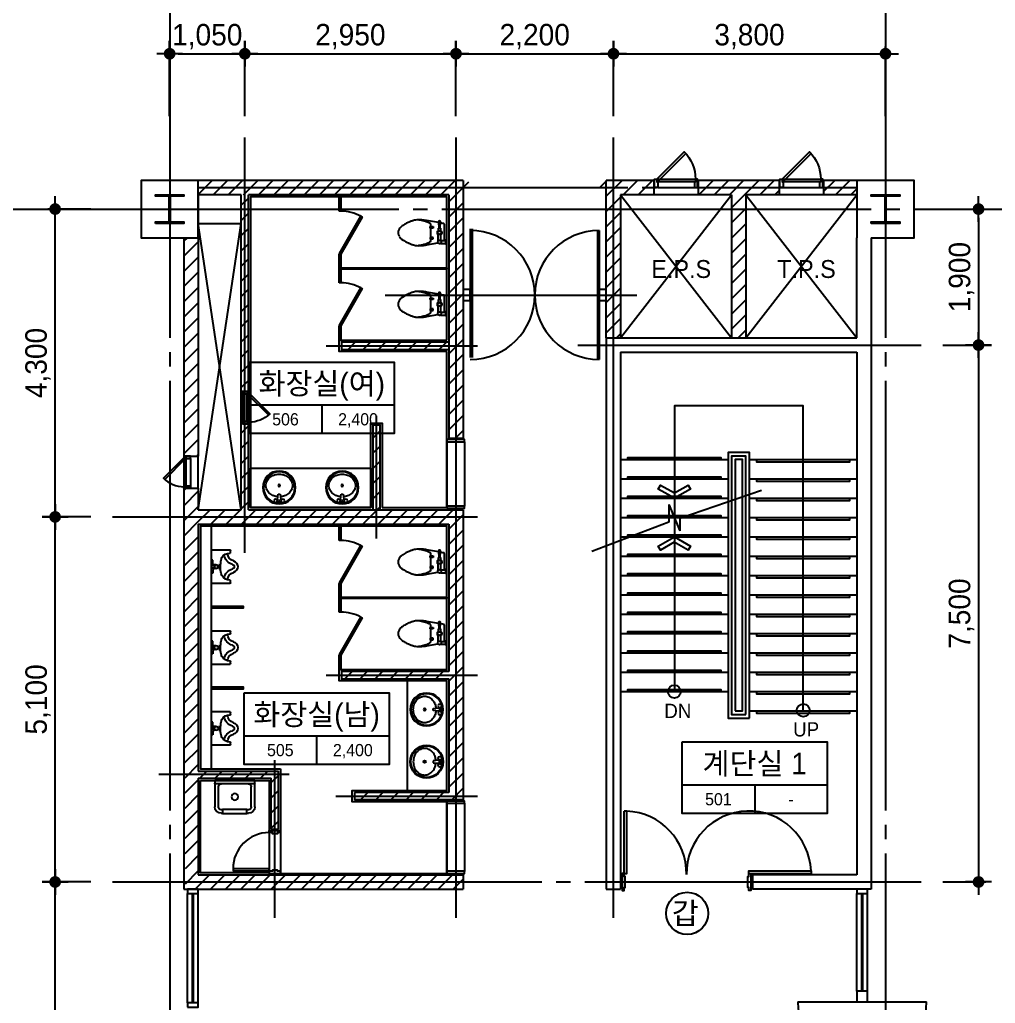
# Model space of a CAD drawing. Extents: x 14327773 to 14405935, y -1804798 to -1750552.
# Drawn here: x 14373678 to 14387307, y -1787644 to -1773903 of the extents above; entities that cross this region are included whole.
import ezdxf
from ezdxf.enums import TextEntityAlignment as Align

# ---------------------------------------------------------------- set-up
doc = ezdxf.new("R2010")
doc.units = 0
doc.header["$LTSCALE"] = 100
doc.header["$MEASUREMENT"] = 0
doc.header["$PDSIZE"] = -10
doc.linetypes.add('CEN', pattern=[66, 60, -2, 2, -2])
doc.layers.get('0').update_dxf_attribs({"linetype": 'CONTINUOUS'})
doc.layers.get('Defpoints').update_dxf_attribs({"linetype": 'CONTINUOUS'})
for name, color, linetype in [('8', 8, 'CONTINUOUS'), ('CEN', 1, 'CEN'), ('COL', 2, 'CONTINUOUS'), ('col2', 3, 'CONTINUOUS'), ('DIM', 7, 'CONTINUOUS'), ('DOOR', 4, 'CONTINUOUS'), ('EQP', 1, 'CONTINUOUS'), ('FIN', 5, 'CONTINUOUS'), ('HAT', 5, 'CONTINUOUS'), ('IN', 6, 'CONTINUOUS'), ('K-TOILET', 11, 'CONTINUOUS'), ('ST', 3, 'CONTINUOUS'), ('TEXT', 2, 'CONTINUOUS'), ('TEXT1', 7, 'CONTINUOUS'), ('TITLE', 3, 'CONTINUOUS'), ('TO', 6, 'CONTINUOUS'), ('WALL-1', 7, 'CONTINUOUS'), ('WALLBR', 3, 'CONTINUOUS'), ('WID', 4, 'CONTINUOUS'), ('WINE', 8, 'CONTINUOUS'), ('지시선', 7, 'CONTINUOUS')]:
    doc.layers.add(name, color=color, linetype=linetype)
doc.styles.add('HY울를도M', font='HYWULM.TTF')
doc.styles.add('굴림', font='H2HDRM.TTF')
doc.dimstyles.new('DIM50', dxfattribs={"dimscale": 50, "dimtxt": 3, "dimasz": 1.2, "dimexe": 1, "dimexo": 1, "dimgap": 0.6, "dimtad": 1, "dimdec": 4, "dimzin": 0, "dimdsep": 46, "dimlunit": 6, "dimtxsty": '굴림', "dimblk": 'DOTT', "dimcen": 0.09, "dimadec": 0, "dimazin": 0, "dimtfac": 1, "dimtdec": 4, "dimtofl": 0, "dimtmove": 2, "dimatfit": 2, "dimldrblk": 'DOTT', "dimfxl": 1, "dimtolj": 1, "dimtzin": 0, "dimarcsym": 0})
pattern_1 = [(45, (1645526.7, -3035737.57), (-106.0660172, 106.0660172), [])]
pattern_2 = [(45, (1561426.7, -3035737.57), (-106.0660172, 106.0660172), [])]

# ---------------------------------------------------------------- blocks, each defined once
blk = doc.blocks.new('TT1')
at = {"layer": 'TEXT1'}
for p, q in [((-1013, -600), (1013, -600)), ((0, -600), (0, -1000))]:
    blk.add_line(p, q, dxfattribs=at)
blk.add_lwpolyline([(-1013, 0), (1013, 0), (1013, -1000), (-1013, -1000)], close=True, dxfattribs=at)
blk = doc.blocks.new('DOTT')
for p, q in [((0, 1.5), (0, -1.5)), ((-1.5, 0), (1.5, 0))]:
    blk.add_line(p, q)
at = {"color": 6, "const_width": 0.68}
blk.add_lwpolyline([(-0.34, 0, 1), (0.34, 0, 1)], format="xyb", close=True, dxfattribs=at)
blk = doc.blocks.new('*D163')
at = {"layer": 'Defpoints', "color": 0, "lineweight": -3}
for p in [(14374173, -1780849), (14374973, -1780849), (14374973, -1785949)]:
    blk.add_point(p, dxfattribs=at)
at = {"layer": 'DIM', "color": 7, "lineweight": -2}
for p, q in [((14374673, -1780849), (14374073, -1780849)), ((14374173, -1785829), (14374173, -1780969)), ((14374673, -1785949), (14374073, -1785949))]:
    blk.add_line(p, q, dxfattribs=at)
at = {"layer": 'DIM', "color": 7, "lineweight": -2, "xscale": 120, "yscale": 120, "zscale": 120}
for p, rotation in [((14374173, -1780849), 90), ((14374173, -1785949), 270)]:
    blk.add_blockref('DOTT', p, dxfattribs=dict(at, rotation=rotation))
at = {"layer": 'DIM', "color": 3, "insert": (14373935, -1783399), "char_height": 300, "attachment_point": 5, "rotation": 90, "style": '굴림'}
blk.add_mtext('\\A1;5,100', dxfattribs=at)
blk = doc.blocks.new('*D164')
at = {"layer": 'Defpoints', "color": 0, "lineweight": -3}
for p in [(14374173, -1776549), (14374973, -1776549), (14374973, -1780849)]:
    blk.add_point(p, dxfattribs=at)
at = {"layer": 'DIM', "color": 7, "lineweight": -2}
for p, q in [((14374673, -1776549), (14374073, -1776549)), ((14374173, -1780729), (14374173, -1776669)), ((14374673, -1780849), (14374073, -1780849))]:
    blk.add_line(p, q, dxfattribs=at)
at = {"layer": 'DIM', "color": 7, "lineweight": -2, "xscale": 120, "yscale": 120, "zscale": 120}
for p, rotation in [((14374173, -1776549), 90), ((14374173, -1780849), 270)]:
    blk.add_blockref('DOTT', p, dxfattribs=dict(at, rotation=rotation))
at = {"layer": 'DIM', "color": 3, "insert": (14373934, -1778699), "char_height": 300, "attachment_point": 5, "rotation": 90, "style": '굴림'}
blk.add_mtext('\\A1;4,300', dxfattribs=at)
blk = doc.blocks.new('*D165')
at = {"layer": 'Defpoints', "color": 0, "lineweight": -3}
for p in [(14374173, -1780849), (14374973, -1780849), (14374973, -1785949)]:
    blk.add_point(p, dxfattribs=at)
at = {"layer": 'DIM', "color": 7, "lineweight": -2}
for p, q in [((14374673, -1780849), (14374073, -1780849)), ((14374173, -1785829), (14374173, -1780969)), ((14374673, -1785949), (14374073, -1785949))]:
    blk.add_line(p, q, dxfattribs=at)
at = {"layer": 'DIM', "color": 7, "lineweight": -2, "xscale": 120, "yscale": 120, "zscale": 120}
for p, rotation in [((14374173, -1780849), 90), ((14374173, -1785949), 270)]:
    blk.add_blockref('DOTT', p, dxfattribs=dict(at, rotation=rotation))
at = {"layer": 'DIM', "color": 3, "insert": (14373935, -1783399), "char_height": 300, "attachment_point": 5, "rotation": 90, "style": '굴림'}
blk.add_mtext('\\A1;5,100', dxfattribs=at)
blk = doc.blocks.new('*D166')
at = {"layer": 'Defpoints', "color": 0, "lineweight": -3}
for p in [(14374173, -1776549), (14374973, -1776549), (14374973, -1780849)]:
    blk.add_point(p, dxfattribs=at)
at = {"layer": 'DIM', "color": 7, "lineweight": -2}
for p, q in [((14374673, -1776549), (14374073, -1776549)), ((14374173, -1780729), (14374173, -1776669)), ((14374673, -1780849), (14374073, -1780849))]:
    blk.add_line(p, q, dxfattribs=at)
at = {"layer": 'DIM', "color": 7, "lineweight": -2, "xscale": 120, "yscale": 120, "zscale": 120}
for p, rotation in [((14374173, -1776549), 90), ((14374173, -1780849), 270)]:
    blk.add_blockref('DOTT', p, dxfattribs=dict(at, rotation=rotation))
at = {"layer": 'DIM', "color": 3, "insert": (14373934, -1778699), "char_height": 300, "attachment_point": 5, "rotation": 90, "style": '굴림'}
blk.add_mtext('\\A1;4,300', dxfattribs=at)
blk = doc.blocks.new('D600')
at = {"layer": 'WID'}
for p, q in [((0, -255), (0, 255)), ((80, 255), (80, -255)), ((120, -270), (120, 270))]:
    blk.add_line(p, q, dxfattribs=at)
for points in [[(90, 300), (120, 300), (120, 270), (80, 270), (80, 255), (0, 255), (0, 270), (0, 270), (0, 300), (90, 300)], [(120, -270), (97, -247), (478, 135), (502, 112)], [(90, -300), (120, -300), (120, -270), (80, -270), (80, -255), (0, -255), (0, -270), (0, -270), (0, -300), (90, -300)]]:
    blk.add_lwpolyline(points, dxfattribs=at)
blk.add_lwpolyline([(120, -270), (502, 112, 0.198912), (120, 270, 0.198912)], format="xyb", dxfattribs=at)
blk = doc.blocks.new('A$C6C934309')
at = {"layer": 'ST'}
for p, q in [((271.5, 860.5), (0, 1579.2)), ((436.3, 860.5), (193.1, 760.5)), ((436.3, 860.5), (271.5, 860.5)), ((305.9, 760.5), (193.1, 760.5)), ((567.6, 0), (305.9, 760.5))]:
    blk.add_line(p, q, dxfattribs=at)
blk = doc.blocks.new('*D173')
at = {"layer": 'Defpoints', "color": 0, "lineweight": -3}
for p in [(14379773, -1774379), (14376823, -1775549), (14379773, -1775549)]:
    blk.add_point(p, dxfattribs=at)
at = {"layer": 'DIM', "color": 7, "lineweight": -2}
for p, q in [((14376823, -1775249), (14376823, -1774279)), ((14376943, -1774379), (14379653, -1774379)), ((14379773, -1775249), (14379773, -1774279))]:
    blk.add_line(p, q, dxfattribs=at)
at = {"layer": 'DIM', "color": 7, "lineweight": -2, "xscale": 120, "yscale": 120, "zscale": 120, "rotation": 180}
blk.add_blockref('DOTT', (14376823, -1774379), dxfattribs=at)
at = {"layer": 'DIM', "color": 7, "lineweight": -2, "xscale": 120, "yscale": 120, "zscale": 120}
blk.add_blockref('DOTT', (14379773, -1774379), dxfattribs=at)
at = {"layer": 'DIM', "color": 3, "insert": (14378298, -1774140), "char_height": 300, "attachment_point": 5, "style": '굴림'}
blk.add_mtext('\\A1;2,950', dxfattribs=at)
blk = doc.blocks.new('*D174')
at = {"layer": 'Defpoints', "color": 0, "lineweight": -3}
for p in [(14376823, -1774379), (14375773, -1775549), (14376823, -1775549)]:
    blk.add_point(p, dxfattribs=at)
at = {"layer": 'DIM', "color": 7, "lineweight": -2}
for p, q in [((14375773, -1775249), (14375773, -1774279)), ((14375893, -1774379), (14376703, -1774379)), ((14376823, -1775249), (14376823, -1774279))]:
    blk.add_line(p, q, dxfattribs=at)
at = {"layer": 'DIM', "color": 7, "lineweight": -2, "xscale": 120, "yscale": 120, "zscale": 120, "rotation": 180}
blk.add_blockref('DOTT', (14375773, -1774379), dxfattribs=at)
at = {"layer": 'DIM', "color": 7, "lineweight": -2, "xscale": 120, "yscale": 120, "zscale": 120}
blk.add_blockref('DOTT', (14376823, -1774379), dxfattribs=at)
at = {"layer": 'DIM', "color": 3, "insert": (14376298, -1774141), "char_height": 300, "attachment_point": 5, "style": '굴림'}
blk.add_mtext('\\A1;1,050', dxfattribs=at)
blk = doc.blocks.new('*D175')
at = {"layer": 'Defpoints', "color": 0, "lineweight": -3}
for p in [(14381973, -1774379), (14379773, -1775549), (14381973, -1775549)]:
    blk.add_point(p, dxfattribs=at)
at = {"layer": 'DIM', "color": 7, "lineweight": -2}
for p, q in [((14379773, -1775249), (14379773, -1774279)), ((14379893, -1774379), (14381853, -1774379)), ((14381973, -1775249), (14381973, -1774279))]:
    blk.add_line(p, q, dxfattribs=at)
at = {"layer": 'DIM', "color": 7, "lineweight": -2, "xscale": 120, "yscale": 120, "zscale": 120, "rotation": 180}
blk.add_blockref('DOTT', (14379773, -1774379), dxfattribs=at)
at = {"layer": 'DIM', "color": 7, "lineweight": -2, "xscale": 120, "yscale": 120, "zscale": 120}
blk.add_blockref('DOTT', (14381973, -1774379), dxfattribs=at)
at = {"layer": 'DIM', "color": 3, "insert": (14380873, -1774140), "char_height": 300, "attachment_point": 5, "style": '굴림'}
blk.add_mtext('\\A1;2,200', dxfattribs=at)
blk = doc.blocks.new('*D176')
at = {"layer": 'Defpoints', "color": 0, "lineweight": -3}
for p in [(14385773, -1774379), (14381973, -1775549), (14385773, -1775549)]:
    blk.add_point(p, dxfattribs=at)
at = {"layer": 'DIM', "color": 7, "lineweight": -2}
for p, q in [((14381973, -1775249), (14381973, -1774279)), ((14382093, -1774379), (14385653, -1774379)), ((14385773, -1775249), (14385773, -1774279))]:
    blk.add_line(p, q, dxfattribs=at)
at = {"layer": 'DIM', "color": 7, "lineweight": -2, "xscale": 120, "yscale": 120, "zscale": 120, "rotation": 180}
blk.add_blockref('DOTT', (14381973, -1774379), dxfattribs=at)
at = {"layer": 'DIM', "color": 7, "lineweight": -2, "xscale": 120, "yscale": 120, "zscale": 120}
blk.add_blockref('DOTT', (14385773, -1774379), dxfattribs=at)
at = {"layer": 'DIM', "color": 3, "insert": (14383873, -1774140), "char_height": 300, "attachment_point": 5, "style": '굴림'}
blk.add_mtext('\\A1;3,800', dxfattribs=at)
blk = doc.blocks.new('*D177')
at = {"layer": 'Defpoints', "color": 0, "lineweight": -3}
for p in [(14374173, -1785949), (14374973, -1785949), (14374973, -1791549)]:
    blk.add_point(p, dxfattribs=at)
at = {"layer": 'DIM', "color": 7, "lineweight": -2}
for p, q in [((14374673, -1785949), (14374073, -1785949)), ((14374173, -1791429), (14374173, -1786069)), ((14374673, -1791549), (14374073, -1791549))]:
    blk.add_line(p, q, dxfattribs=at)
at = {"layer": 'DIM', "color": 7, "lineweight": -2, "xscale": 120, "yscale": 120, "zscale": 120}
for p, rotation in [((14374173, -1785949), 90), ((14374173, -1791549), 270)]:
    blk.add_blockref('DOTT', p, dxfattribs=dict(at, rotation=rotation))
at = {"layer": 'DIM', "color": 3, "insert": (14373934, -1788749), "char_height": 300, "attachment_point": 5, "rotation": 90, "style": '굴림'}
blk.add_mtext('\\A1;5,600', dxfattribs=at)
blk = doc.blocks.new('*D188')
at = {"layer": 'Defpoints', "color": 0, "lineweight": -3}
for p in [(14386273, -1776549), (14386273, -1778449), (14387073, -1778449)]:
    blk.add_point(p, dxfattribs=at)
at = {"layer": 'DIM', "color": 7, "lineweight": -2}
for p, q in [((14386573, -1776549), (14387173, -1776549)), ((14387073, -1776669), (14387073, -1778329)), ((14386573, -1778449), (14387173, -1778449))]:
    blk.add_line(p, q, dxfattribs=at)
at = {"layer": 'DIM', "color": 7, "lineweight": -2, "xscale": 120, "yscale": 120, "zscale": 120}
for p, rotation in [((14387073, -1776549), 90), ((14387073, -1778449), 270)]:
    blk.add_blockref('DOTT', p, dxfattribs=dict(at, rotation=rotation))
at = {"layer": 'DIM', "color": 3, "insert": (14386835, -1777499), "char_height": 300, "attachment_point": 5, "rotation": 90, "style": '굴림'}
blk.add_mtext('\\A1;1,900', dxfattribs=at)
blk = doc.blocks.new('*D189')
at = {"layer": 'Defpoints', "color": 0, "lineweight": -3}
for p in [(14386273, -1778449), (14386273, -1785949), (14387073, -1785949)]:
    blk.add_point(p, dxfattribs=at)
at = {"layer": 'DIM', "color": 7, "lineweight": -2}
for p, q in [((14386573, -1778449), (14387173, -1778449)), ((14387073, -1778569), (14387073, -1785829)), ((14386573, -1785949), (14387173, -1785949))]:
    blk.add_line(p, q, dxfattribs=at)
at = {"layer": 'DIM', "color": 7, "lineweight": -2, "xscale": 120, "yscale": 120, "zscale": 120}
for p, rotation in [((14387073, -1778449), 90), ((14387073, -1785949), 270)]:
    blk.add_blockref('DOTT', p, dxfattribs=dict(at, rotation=rotation))
at = {"layer": 'DIM', "color": 3, "insert": (14386835, -1782199), "char_height": 300, "attachment_point": 5, "rotation": 90, "style": '굴림'}
blk.add_mtext('\\A1;7,500', dxfattribs=at)
blk = doc.blocks.new('2URIN01')
at = {"color": 0}
for p, q in [((-230, -265), (-230, 0)), ((-230, 0), (230, 0)), ((-90, -25), (-90, 0)), ((-15, 0), (-15, -50)), ((15, 0), (15, -50)), ((90, -25), (90, 0)), ((230, 0), (230, -265)), ((-40, -25), (-90, -25)), ((-25, -40), (-40, -25)), ((-25, -65), (-25, -40)), ((-25, -110), (-25, -105)), ((-25, -105), (25, -105)), ((25, -110), (-25, -110)), ((-10, -95), (-10, -105)), ((10, -95), (10, -105)), ((25, -40), (40, -25)), ((25, -65), (25, -40)), ((25, -105), (25, -110)), ((40, -25), (90, -25)), ((-195, -270), (-225, -270)), ((-185, -230), (-190, -265)), ((190, -265), (185, -230)), ((225, -270), (195, -270))]:
    blk.add_line(p, q, dxfattribs=at)
blk.add_circle((0, -70), 25, dxfattribs=at)
for centre, radius, start, end in [((40, -1080), 951, 92.4153, 98.077), ((15, -482), 352, 77.0924, 92.4153), ((-225, -265), 5, 180, 270), ((-195, -265), 5, 270, 0), ((-78, -245), 108, 98.077, 171.8699), ((-185, -339), 109, 15.3921, 90), ((-185, -339), 159, 15.3921, 82.7797), ((185, -339), 159, 98.3981, 164.6079), ((185, -339), 109, 90, 164.6079), ((66, -257), 122, 12.9607, 77.0924), ((196, -264), 5.89, 188.1301, 261.8699), ((225, -265), 5, 270, 0), ((0, -288), 83, 195.3921, 344.6079), ((0, -288), 33, 195.3921, 344.6079)]:
    blk.add_arc(centre, radius, start, end, dxfattribs=at)
blk = doc.blocks.new('2LAVA01', base_point=(376, 233))
at = {"color": 0}
for p, q in [((346, 203), (405, 203)), ((346, 175), (349, 175)), ((354, 170), (362, 94)), ((390, 94), (397, 170)), ((402, 175), (405, 175)), ((362, 94), (390, 94))]:
    blk.add_line(p, q, dxfattribs=at)
blk.add_lwpolyline([(358, 132, 0.064435), (303, 121, 0.091719), (244, 87, 0.103599), (203, 34, 0.113912), (190, -25, 0.113912), (203, -84, 0.103599), (244, -137, 0.091719), (303, -171, 0.084785), (376, -183, 0.084785), (448, -171, 0.091719), (507, -137, 0.103599), (548, -84, 0.113912), (562, -25, 0.113912), (548, 34, 0.103599), (507, 87, 0.091719), (448, 121, 0.064435), (393, 132, 0.084785)], format="xyb", dxfattribs=at)
for centre, radius in [((376, 3), 230), ((376, 3), 220), ((326, 189), 25), ((376, 189), 8), ((426, 189), 25), ((376, -25), 15)]:
    blk.add_circle(centre, radius, dxfattribs=at)
for centre, start, end in [((349, 170), 5.3909, 90), ((402, 170), 90, 174.6091)]:
    blk.add_arc(centre, 5, start, end, dxfattribs=at)
blk = doc.blocks.new('001')
at = {"layer": 'EQP'}
for p, q in [((0, 165), (10, 160)), ((10, 160), (10, 100)), ((85, 150), (10, 150)), ((280, 170), (122, 142)), ((10, 100), (0, 95)), ((85, 110), (10, 110)), ((80, 115), (80, 15)), ((120, 115), (120, 15)), ((190, 85), (190, 65)), ((230, 85), (190, 85)), ((190, 65), (230, 65)), ((220, 115), (220, 85)), ((220, 65), (220, 0)), ((220, 0), (220, -65)), ((230, 65), (230, 85)), ((80, -15), (80, -65)), ((80, -65), (120, -65)), ((120, -65), (120, -15)), ((190, -85), (190, -65)), ((190, -65), (230, -65)), ((230, -85), (190, -85)), ((220, -85), (220, -115)), ((230, -65), (230, -85))]:
    blk.add_line(p, q, dxfattribs=at)
for points in [[(31, 110, 0.018932), (30, 75), (30, 0), (30, -75, 0.024922), (32, -121, 0.25497), (35, -125, 0.056948), (39, -127, 0.016043), (55, -130), (86, -136)], [(90, -65), (85, -150, 1.060552), (115, -150), (110, -65)], [(114, -141), (280, -170, 0.022182), (348, -179, 0.0294), (400, -180, 0.029565), (436, -177, 0.035314), (465, -170, 0.006976), (477, -166, 0.004694), (495, -160, 0.019426), (536, -144, 0.015468), (585, -120, 0.040875), (615, -101, 0.036447), (645, -75, 0.04843), (665, -50, 0.068612), (675, -30, 0.037226), (679, -14, 0.041311), (680, 0, 0.041311)]]:
    blk.add_lwpolyline(points, format="xyb", dxfattribs=at)
for centre in [(100, 130), (100, 0)]:
    blk.add_circle(centre, 25, dxfattribs=at)
for centre, radius, start, end in [((474, -283), 475, 116.5651, 119.5675), ((397, -129), 303, 112.8053, 116.5651), ((412, -593), 775, 94.7636, 99.8466), ((371, -66), 234, 105.9454, 112.8053), ((471, -417), 599, 101.6565, 105.9454), ((385, -261), 441, 88.0277, 94.7636), ((418, -160), 337, 94.3987, 101.6565), ((390, -123), 304, 81.2538, 88.0277), ((403, -34), 213, 73.1639, 81.2538), ((333, -266), 456, 71.5651, 73.1639), ((159, -789), 1007, 70.4892, 71.5651), ((307, -370), 562, 66.0375, 70.4892), ((175, -667), 887, 62.4927, 66.0375), ((100, 0), 35, 124.8499, 235.1501), ((100, 0), 35, 304.8499, 55.1501), ((224, 115), 3.54, 126.8699, 180), ((326, -22), 174, 119.5675, 126.8699), ((485, -73), 217, 53.1301, 62.4927), ((451, -117), 273, 44.7808, 53.1301), ((528, -41), 165, 33.6901, 44.7808), ((596, 4), 82.6, 17.9901, 33.6901), ((572, -3), 108, 9.4623, 17.9901), ((592, 0), 87.7, 0, 9.4623), ((232, -115), 12.3, 180, 225), ((262, -85), 54.8, 225, 245.9278), ((359, 131), 291, 245.9278, 249.444), ((454, 386), 564, 249.444, 251.9714), ((609, 862), 1064, 251.9714, 254.0546), ((544, 635), 828, 254.0546, 256.4166), ((407, 67), 244, 256.4166, 265.6013)]:
    blk.add_arc(centre, radius, start, end, dxfattribs=at)
blk = doc.blocks.new('LA-013')
at = {"layer": 'K-TOILET', "color": 11, "linetype": 'Continuous'}
for p, q in [((-280, 0), (280, 0)), ((-280, -370), (-280, 0)), ((280, 0), (280, -370)), ((-270, -50), (270, -50)), ((-230, -370), (-230, -90)), ((230, -370), (230, -90)), ((-190, -410), (-170, -410)), ((-170, -460), (-170, -405)), ((-170, -405), (170, -405)), ((170, -405), (170, -460)), ((170, -410), (190, -410)), ((-170, -460), (-190, -460)), ((-170, -465), (-170, -460)), ((170, -465), (-170, -465)), ((170, -460), (170, -465)), ((190, -460), (170, -460))]:
    blk.add_line(p, q, dxfattribs=at)
blk.add_circle((0, -230), 45, dxfattribs=at)
for centre, radius, start, end in [((-270, -40), 10, 180, 270), ((-190, -90), 40, 90, 180), ((190, -90), 40, 0, 90), ((270, -40), 10, 270, 0), ((-190, -370), 90, 180, 270), ((-190, -370), 40, 180, 270), ((190, -370), 40, 270, 0), ((190, -370), 90, 270, 0)]:
    blk.add_arc(centre, radius, start, end, dxfattribs=at)

msp = doc.modelspace()

# ---------------------------------------------------------------- hatches: boundary and pattern name
at = {"layer": 'HAT', "lineweight": -3, "ltscale": 200}
h = msp.add_hatch(dxfattribs=at)
h.set_pattern_fill('_USER,N', color=256, scale=150, angle=45, style=0, pattern_type=0)
h.set_pattern_definition([(45, (1645526.7, -3035737.57), (-106.0660172, 106.0660172), [])])
h.paths.add_polyline_path([(14379673.21251, -1779749.19177), (14379873.21251, -1779749.19177), (14379873.21251, -1776349.19177), (14379953.21251, -1776349.19177), (14379953.21251, -1776149.19177), (14376173.21251, -1776149.19177), (14376173.21251, -1776349.19177), (14379673.21251, -1776349.19177)])
h = msp.add_hatch(dxfattribs=at)
h.set_pattern_fill('_USER,N', color=256, scale=150, angle=45, style=0, pattern_type=0)
h.set_pattern_definition(pattern_1)
h.paths.add_polyline_path([(14381793.21251, -1776149.19177), (14382538.21251, -1776149.19177), (14382538.21251, -1776349.19177), (14382073.21251, -1776349.19177), (14382073.21251, -1778349.19177), (14381873.21251, -1778349.19177), (14381873.21251, -1776349.19177), (14381793.21251, -1776349.19177)])
h = msp.add_hatch(dxfattribs=at)
h.set_pattern_fill('_USER,N', color=256, scale=150, angle=45, style=0, pattern_type=0)
h.set_pattern_definition(pattern_1)
h.paths.add_polyline_path([(14383158.21251, -1776149.19177), (14384288.21251, -1776149.19177), (14384288.21251, -1776349.19177), (14383823.21251, -1776349.19177), (14383823.21251, -1778349.19177), (14383623.21251, -1778349.19177), (14383623.21251, -1776349.19177), (14383158.21251, -1776349.19177)])
h = msp.add_hatch(dxfattribs=at)
h.set_pattern_fill('_USER,N', color=256, scale=150, angle=45, style=0, pattern_type=0)
h.set_pattern_definition(pattern_1)
h.paths.add_polyline_path([(14384908.21251, -1776149.19177), (14385373.21251, -1776149.19177), (14385373.21251, -1776349.19177), (14384908.21251, -1776349.19177)])
h = msp.add_hatch(dxfattribs=at)
h.set_pattern_fill('_USER,N', color=256, scale=150, angle=45, style=0, pattern_type=0)
h.set_pattern_definition(pattern_2)
h.paths.add_polyline_path([(14376773.21251, -1776349.19177), (14376873.21251, -1776349.19177), (14376873.21251, -1779099.19177), (14376773.21251, -1779099.19177)])
h = msp.add_hatch(dxfattribs=at)
h.set_pattern_fill('_USER,N', color=256, scale=150, angle=45, style=0, pattern_type=0)
h.set_pattern_definition([(45, (1466534.11, -889155.55), (-106.0660172, 106.0660172), [])])
h.paths.add_polyline_path([(14375973.21251, -1776949.19177), (14376173.21251, -1776949.19177), (14376173.21251, -1779999.19177), (14375973.21251, -1779999.19177)])
h = msp.add_hatch(dxfattribs=at)
h.set_pattern_fill('_USER,N', color=256, scale=150, angle=45, style=0, pattern_type=0)
h.set_pattern_definition([(45, (1561426.7, -3035637.57), (-106.0660172, 106.0660172), [])])
h.paths.add_polyline_path([(14378173.21251, -1778409.19177), (14378173.21251, -1778509.19177), (14379673.21251, -1778509.19177), (14379673.21251, -1778409.19177)])
h = msp.add_hatch(dxfattribs=at)
h.set_pattern_fill('_USER,N', color=256, scale=150, angle=45, style=0, pattern_type=0)
h.set_pattern_definition(pattern_2)
h.paths.add_polyline_path([(14378353.21251, -1784799.19177), (14379873.21251, -1784799.19177), (14379873.21251, -1780749.19177), (14378713.21251, -1780749.19177), (14378713.21251, -1779569.19177), (14378613.21251, -1779569.19177), (14378613.21251, -1780749.19177), (14376873.21251, -1780749.19177), (14376873.21251, -1779549.19177), (14376773.21251, -1779549.19177), (14376773.21251, -1780749.19177), (14376173.21251, -1780749.19177), (14376173.21251, -1780949.19177), (14379673.21251, -1780949.19177), (14379673.21251, -1783009.19177), (14378173.21251, -1783009.19177), (14378173.21251, -1783109.19177), (14379673.21251, -1783109.19177), (14379673.21251, -1784699.19177), (14378353.21251, -1784699.19177)])
h = msp.add_hatch(dxfattribs=at)
h.set_pattern_fill('_USER,N', color=256, scale=150, angle=45, style=0, pattern_type=0)
h.set_pattern_definition(pattern_2)
h.paths.add_polyline_path([(14375973.21251, -1780449.19177), (14376173.21251, -1780449.19177), (14376173.21251, -1784399.19177), (14377293.21251, -1784399.19177), (14377293.21251, -1785209.19177), (14377193.21251, -1785209.19177), (14377193.21251, -1784499.19177), (14376173.21251, -1784499.19177), (14376173.21251, -1785849.19177), (14379873.21251, -1785849.19177), (14379873.21251, -1786049.19177), (14376173.21251, -1786049.19177), (14375993.70213, -1786048.57458)])

# ---------------------------------------------------------------- linework, layer by layer
at = {"layer": '8'}
for p, q in [((14383158.21251, -1776349.19177), (14382538.21251, -1776349.19177)), ((14384908.21251, -1776349.19177), (14384288.21251, -1776349.19177))]:
    msp.add_line(p, q, dxfattribs=at)
at = {"layer": '8', "ltscale": 3}
for p, q in [((14379643.21251, -1779799.19177), (14379643.21251, -1780699.19177)), ((14379893.21251, -1779799.19177), (14379893.21251, -1780699.19177)), ((14379643.21251, -1784859.19177), (14379643.21251, -1785799.19177)), ((14379893.21251, -1784859.19177), (14379893.21251, -1785799.19177)), ((14379893.3691, -1784849.19177), (14379893.3691, -1785804.19177))]:
    msp.add_line(p, q, dxfattribs=at)
at = {"layer": 'CEN', "linetype": 'CEN'}
for p, q in [((14375773.21251, -1759149.19177), (14375773.21251, -1799049.19177)), ((14385773.21251, -1759149.19177), (14385773.21251, -1799049.19177)), ((14376823.21251, -1781349.19177), (14376823.21251, -1775549.19177)), ((14376823.21251, -1781349.19177), (14376823.21251, -1775549.19177)), ((14379773.21251, -1785749.19177), (14379773.21251, -1775549.19177)), ((14381973.21251, -1785749.19177), (14381973.21251, -1775549.19177)), ((14381973.21251, -1785749.19177), (14381973.21251, -1775549.19177)), ((14376173.21251, -1776249.19177), (14385373.21251, -1776249.19177)), ((14379773.21251, -1786449.19177), (14379773.21251, -1776249.19177)), ((14381973.21251, -1786449.19177), (14381973.21251, -1776249.19177)), ((14382073.21251, -1778349.19177), (14383623.21251, -1776349.19177)), ((14382073.21251, -1776349.19177), (14383623.21251, -1778349.19177)), ((14383823.21251, -1776349.19177), (14385373.21251, -1778349.19177)), ((14383823.21251, -1778349.19177), (14385373.21251, -1776349.19177)), ((14333373.21251, -1776549.19177), (14397373.21251, -1776549.19177)), ((14376773.21251, -1780749.19177), (14376173.21251, -1776749.19177)), ((14376173.21251, -1780749.19177), (14376773.21251, -1776749.19177)), ((14376173.21251, -1776749.19177), (14376773.21251, -1776749.19177)), ((14376773.21251, -1780749.19177), (14376173.21251, -1776749.19177)), ((14376173.21251, -1780749.19177), (14376773.21251, -1776749.19177)), ((14376173.21251, -1776749.19177), (14376773.21251, -1776749.19177)), ((14378784.41255, -1777749.19177), (14382300.2635, -1777749.19177)), ((14377959.08136, -1778459.19177), (14380073.21251, -1778459.19177)), ((14381473.3691, -1778449.19177), (14386273.21251, -1778449.19177)), ((14378663.21251, -1781149.19177), (14378663.21251, -1779439.19177)), ((14378663.21251, -1781149.19177), (14378663.21251, -1779439.19177)), ((14374973.21251, -1780849.19177), (14380073.3691, -1780849.19177)), ((14374973.21251, -1780849.19177), (14380073.3691, -1780849.19177)), ((14377959.08136, -1783059.19177), (14380073.21251, -1783059.19177)), ((14377243.21251, -1786449.19177), (14377243.21251, -1784249.19177)), ((14377443.21251, -1784449.19177), (14375623.21251, -1784449.19177)), ((14378095.92159, -1784749.19177), (14380073.21251, -1784749.19177)), ((14374973.21251, -1785949.19177), (14386273.21251, -1785949.19177)), ((14374973.21251, -1785949.19177), (14386273.21251, -1785949.19177))]:
    msp.add_line(p, q, dxfattribs=at)
at = {"layer": 'COL'}
for p, q in [((14385373.21251, -1778349.19177), (14385373.21251, -1776949.19177)), ((14385573.21251, -1776949.19177), (14385573.21251, -1786049.19177)), ((14381873.21251, -1778349.19177), (14385373.21251, -1778349.19177)), ((14381873.21251, -1778349.19177), (14381873.21251, -1786049.19177)), ((14382073.21251, -1778549.19177), (14385373.21251, -1778549.19177)), ((14382073.21251, -1778549.19177), (14382073.21251, -1786049.19177)), ((14385373.21251, -1778549.19177), (14385373.21251, -1785849.19177)), ((14385373.21251, -1785849.19177), (14383913.21251, -1785849.19177)), ((14381873.21251, -1786049.19177), (14382073.21251, -1786049.19177)), ((14385573.21251, -1786049.19177), (14383913.21251, -1786049.19177))]:
    msp.add_line(p, q, dxfattribs=at)
msp.add_lwpolyline([(14376173.21251, -1776949.19177), (14376173.21251, -1776149.19177), (14375373.21251, -1776149.19177), (14375373.21251, -1776949.19177)], close=True, dxfattribs=at)
for points in [[(14385573.21251, -1776949.19177), (14386173.21251, -1776949.19177), (14386173.21251, -1776149.19177), (14385373.21251, -1776149.19177), (14385373.21251, -1776949.19177)], [(14383913.21251, -1785849.19177), (14383913.21251, -1786049.19177)]]:
    msp.add_lwpolyline(points, dxfattribs=at)
at = {"layer": 'col2'}
for points in [[(14375573.21251, -1776749.19177), (14375573.21251, -1776728.19177), (14375766.71251, -1776728.19177), (14375766.71251, -1776370.19177), (14375573.21251, -1776370.19177), (14375573.21251, -1776349.19177), (14375973.21251, -1776349.19177), (14375973.21251, -1776370.19177), (14375779.71251, -1776370.19177), (14375779.71251, -1776728.19177), (14375973.21251, -1776728.19177), (14375973.21251, -1776749.19177)], [(14385573.21251, -1776749.19177), (14385573.21251, -1776728.19177), (14385766.71251, -1776728.19177), (14385766.71251, -1776370.19177), (14385573.21251, -1776370.19177), (14385573.21251, -1776349.19177), (14385973.21251, -1776349.19177), (14385973.21251, -1776370.19177), (14385779.71251, -1776370.19177), (14385779.71251, -1776728.19177), (14385973.21251, -1776728.19177), (14385973.21251, -1776749.19177)]]:
    msp.add_lwpolyline(points, close=True, dxfattribs=at)
at = {"layer": 'DOOR'}
for points in [[(14379873.21251, -1777674.19272), (14379873.21251, -1777824.19272), (14379973.21251, -1777824.19272), (14379973.21251, -1777674.19272)], [(14381773.21251, -1777674.19177), (14381773.21251, -1777824.19177), (14381873.21251, -1777824.19177), (14381873.21251, -1777674.19177)]]:
    msp.add_lwpolyline(points, close=True, dxfattribs=at)
at = {"layer": 'FIN'}
for points in [[(14379643.21251, -1778379.19177), (14379643.21251, -1776379.19177), (14376903.21251, -1776379.19177), (14376903.21251, -1780719.19177), (14378583.21251, -1780719.19177), (14378583.21251, -1779539.19177), (14378743.21251, -1779539.19177), (14378743.21251, -1780719.19177)], [(14379643.21251, -1778539.19177), (14378143.21251, -1778539.19177), (14378143.21251, -1778379.19177), (14379643.21251, -1778379.19177)], [(14378743.21251, -1780719.19177), (14379643.21251, -1780719.19177), (14379643.21251, -1778539.19177)], [(14377323.21251, -1784369.19177), (14377323.21251, -1785829.19177), (14379643.21251, -1785829.19177), (14379643.21251, -1784829.19177), (14378323.21251, -1784829.19177), (14378323.21251, -1784669.19177), (14379643.21251, -1784669.19177), (14379643.21251, -1783139.19177), (14378143.21251, -1783139.19177), (14378143.21251, -1782979.19177), (14379643.21251, -1782979.19177), (14379643.21251, -1780979.19177), (14376203.21251, -1780979.19177), (14376203.21251, -1784369.19177), (14377323.21251, -1784369.19177)]]:
    msp.add_lwpolyline(points, dxfattribs=at)
msp.add_lwpolyline([(14376203.21251, -1784529.19177), (14377163.21251, -1784529.19177), (14377163.21251, -1785819.19177), (14376203.21251, -1785819.19177)], close=True, dxfattribs=at)
at = {"layer": 'HAT', "lineweight": -3, "ltscale": 200}
for p, q in [((14376773.21251, -1779549.19177), (14376773.21251, -1779099.19177)), ((14376173.21251, -1780449.19177), (14376173.21251, -1779999.19177))]:
    msp.add_line(p, q, dxfattribs=at)
at = {"layer": 'ST', "color": 4}
for p, q in [((14382073.21251, -1780049.19177), (14383573.21251, -1780049.19177)), ((14383873.21251, -1780049.19177), (14385373.21251, -1780049.19177)), ((14382073.21251, -1780319.19177), (14383573.21251, -1780319.19177)), ((14383873.21251, -1780319.19177), (14385373.21251, -1780319.19177)), ((14382073.21251, -1780589.19177), (14383573.21251, -1780589.19177)), ((14383873.21251, -1780589.19177), (14385373.21251, -1780589.19177)), ((14382073.21251, -1780859.19177), (14383573.21251, -1780859.19177)), ((14383873.21251, -1780859.19177), (14385373.21251, -1780859.19177)), ((14382073.21251, -1781129.19177), (14383573.21251, -1781129.19177)), ((14383873.21251, -1781129.19177), (14385373.21251, -1781129.19177)), ((14382073.21251, -1781399.19177), (14383573.21251, -1781399.19177)), ((14383873.21251, -1781399.19177), (14385373.21251, -1781399.19177)), ((14382073.21251, -1781669.19177), (14383573.21251, -1781669.19177)), ((14383873.21251, -1781669.19177), (14385373.21251, -1781669.19177)), ((14382073.21251, -1781939.19177), (14383573.21251, -1781939.19177)), ((14383873.21251, -1781939.19177), (14385373.21251, -1781939.19177)), ((14382073.21251, -1782209.19177), (14383573.21251, -1782209.19177)), ((14383873.21251, -1782209.19177), (14385373.21251, -1782209.19177)), ((14382073.21251, -1782479.19177), (14383573.21251, -1782479.19177)), ((14383873.21251, -1782479.19177), (14385373.21251, -1782479.19177)), ((14382073.21251, -1782749.19177), (14383573.21251, -1782749.19177)), ((14383873.21251, -1782749.19177), (14385373.21251, -1782749.19177)), ((14382073.21251, -1783019.19177), (14383573.21251, -1783019.19177)), ((14383873.21251, -1783019.19177), (14385373.21251, -1783019.19177)), ((14382073.21251, -1783289.19177), (14383573.21251, -1783289.19177)), ((14383873.21251, -1783289.19177), (14385373.21251, -1783289.19177)), ((14383873.21251, -1783559.19177), (14385373.21251, -1783559.19177))]:
    msp.add_line(p, q, dxfattribs=at)
for points in [[(14384623.21251, -1783559.19177), (14384623.21251, -1779299.19177), (14382823.21251, -1779299.19177), (14382823.21251, -1783289.19177)], [(14383873.21251, -1783659.19177), (14383873.21251, -1779949.19177), (14383573.21251, -1779949.19177), (14383573.21251, -1783659.19177), (14383873.21251, -1783659.19177)], [(14383823.21251, -1783609.19177), (14383823.21251, -1779999.19177), (14383623.21251, -1779999.19177), (14383623.21251, -1783609.19177), (14383823.21251, -1783609.19177)], [(14383673.21251, -1783559.19177), (14383773.21251, -1783559.19177), (14383773.21251, -1780049.19177), (14383673.21251, -1780049.19177), (14383673.21251, -1783559.19177)]]:
    msp.add_lwpolyline(points, dxfattribs=at)
at = {"layer": 'ST', "color": 8}
for points in [[(14382173.21251, -1780049.19177), (14382173.21251, -1780019.19177), (14383473.21251, -1780019.19177), (14383473.21251, -1780049.19177)], [(14383973.21251, -1780049.19177), (14383973.21251, -1780079.19177), (14385273.21251, -1780079.19177), (14385273.21251, -1780049.19177)], [(14382173.21251, -1780319.19177), (14382173.21251, -1780289.19177), (14383473.21251, -1780289.19177), (14383473.21251, -1780319.19177)], [(14383973.21251, -1780319.19177), (14383973.21251, -1780349.19177), (14385273.21251, -1780349.19177), (14385273.21251, -1780319.19177)], [(14382173.21251, -1780589.19177), (14382173.21251, -1780559.19177), (14383473.21251, -1780559.19177), (14383473.21251, -1780589.19177)], [(14383973.21251, -1780589.19177), (14383973.21251, -1780619.19177), (14385273.21251, -1780619.19177), (14385273.21251, -1780589.19177)], [(14382173.21251, -1780859.19177), (14382173.21251, -1780829.19177), (14383473.21251, -1780829.19177), (14383473.21251, -1780859.19177)], [(14383973.21251, -1780859.19177), (14383973.21251, -1780889.19177), (14385273.21251, -1780889.19177), (14385273.21251, -1780859.19177)], [(14382173.21251, -1781129.19177), (14382173.21251, -1781099.19177), (14383473.21251, -1781099.19177), (14383473.21251, -1781129.19177)], [(14383973.21251, -1781129.19177), (14383973.21251, -1781159.19177), (14385273.21251, -1781159.19177), (14385273.21251, -1781129.19177)], [(14382173.21251, -1781399.19177), (14382173.21251, -1781369.19177), (14383473.21251, -1781369.19177), (14383473.21251, -1781399.19177)], [(14383973.21251, -1781399.19177), (14383973.21251, -1781429.19177), (14385273.21251, -1781429.19177), (14385273.21251, -1781399.19177)], [(14382173.21251, -1781669.19177), (14382173.21251, -1781639.19177), (14383473.21251, -1781639.19177), (14383473.21251, -1781669.19177)], [(14383973.21251, -1781669.19177), (14383973.21251, -1781699.19177), (14385273.21251, -1781699.19177), (14385273.21251, -1781669.19177)], [(14382173.21251, -1781939.19177), (14382173.21251, -1781909.19177), (14383473.21251, -1781909.19177), (14383473.21251, -1781939.19177)], [(14383973.21251, -1781939.19177), (14383973.21251, -1781969.19177), (14385273.21251, -1781969.19177), (14385273.21251, -1781939.19177)], [(14382173.21251, -1782209.19177), (14382173.21251, -1782179.19177), (14383473.21251, -1782179.19177), (14383473.21251, -1782209.19177)], [(14383973.21251, -1782209.19177), (14383973.21251, -1782239.19177), (14385273.21251, -1782239.19177), (14385273.21251, -1782209.19177)], [(14382173.21251, -1782479.19177), (14382173.21251, -1782449.19177), (14383473.21251, -1782449.19177), (14383473.21251, -1782479.19177)], [(14383973.21251, -1782479.19177), (14383973.21251, -1782509.19177), (14385273.21251, -1782509.19177), (14385273.21251, -1782479.19177)], [(14382173.21251, -1782749.19177), (14382173.21251, -1782719.19177), (14383473.21251, -1782719.19177), (14383473.21251, -1782749.19177)], [(14383973.21251, -1782749.19177), (14383973.21251, -1782779.19177), (14385273.21251, -1782779.19177), (14385273.21251, -1782749.19177)], [(14382173.21251, -1783019.19177), (14382173.21251, -1782989.19177), (14383473.21251, -1782989.19177), (14383473.21251, -1783019.19177)], [(14383973.21251, -1783019.19177), (14383973.21251, -1783049.19177), (14385273.21251, -1783049.19177), (14385273.21251, -1783019.19177)], [(14382173.21251, -1783289.19177), (14382173.21251, -1783259.19177), (14383473.21251, -1783259.19177), (14383473.21251, -1783289.19177)], [(14383973.21251, -1783289.19177), (14383973.21251, -1783319.19177), (14385273.21251, -1783319.19177), (14385273.21251, -1783289.19177)], [(14383973.21251, -1783559.19177), (14383973.21251, -1783589.19177), (14385273.21251, -1783589.19177), (14385273.21251, -1783559.19177)]]:
    msp.add_lwpolyline(points, dxfattribs=at)
at = {"layer": 'ST', "color": 4}
for points in [[(14382823.21251, -1780589.19177), (14382598.47892, -1780459.44177), (14382630.72892, -1780403.58314), (14382823.63608, -1780514.95814), (14383016.54324, -1780403.58314), (14383048.79324, -1780459.44177)], [(14382823.21251, -1781129.19177), (14383047.9461, -1781258.94177), (14383015.6961, -1781314.80041), (14382822.78895, -1781203.42541), (14382629.88179, -1781314.80041), (14382597.63179, -1781258.94177)]]:
    msp.add_lwpolyline(points, close=True, dxfattribs=at)
for centre in [(14382823.21251, -1783289.19177), (14384623.21251, -1783550.48682)]:
    msp.add_circle(centre, 90, dxfattribs=at)
at = {"layer": 'TO'}
msp.add_line((14376353.21251, -1780979.19177), (14376353.21251, -1784369.19177), dxfattribs=at)
for points in [[(14378143.21251, -1776579.19177), (14378143.21251, -1776379.19177), (14378163.21251, -1776379.19177), (14378163.21251, -1776579.19177)], [(14378143.21251, -1777579.19177), (14378143.21251, -1777179.19177), (14378163.21251, -1777179.19177), (14378163.21251, -1777579.19177)], [(14378163.21251, -1777389.19177), (14378163.21251, -1777369.19177), (14379643.21251, -1777369.19177), (14379643.21251, -1777389.19177)], [(14378143.21251, -1778379.19177), (14378143.21251, -1778179.19177), (14378163.21251, -1778179.19177), (14378163.21251, -1778379.19177)], [(14376903.21251, -1780719.19177), (14376903.21251, -1780169.19177), (14378583.21251, -1780169.19177), (14378583.21251, -1780719.19177)], [(14378143.21251, -1781179.19177), (14378143.21251, -1780979.19177), (14378163.21251, -1780979.19177), (14378163.21251, -1781179.19177)], [(14378143.21251, -1782179.19177), (14378143.21251, -1781779.19177), (14378163.21251, -1781779.19177), (14378163.21251, -1782179.19177)], [(14376353.21251, -1782119.19177), (14376803.21251, -1782119.19177), (14376803.21251, -1782099.19177), (14376353.21251, -1782099.19177)], [(14378163.21251, -1781989.19177), (14378163.21251, -1781969.19177), (14379643.21251, -1781969.19177), (14379643.21251, -1781989.19177)], [(14378143.21251, -1782979.19177), (14378143.21251, -1782779.19177), (14378163.21251, -1782779.19177), (14378163.21251, -1782979.19177)], [(14379643.21251, -1783139.19177), (14379093.21251, -1783139.19177), (14379093.21251, -1784669.19177), (14379643.21251, -1784669.19177)], [(14376353.21251, -1783249.19177), (14376803.21251, -1783249.19177), (14376803.21251, -1783229.19177), (14376353.21251, -1783229.19177)]]:
    msp.add_lwpolyline(points, close=True, dxfattribs=at)
for points in [[(14378163.21251, -1777179.19177), (14378145.892, -1777169.19177), (14378445.892, -1776649.57653), (14378463.21251, -1776659.57653), (14378163.21251, -1777179.19177)], [(14378163.21251, -1778179.19177), (14378145.892, -1778169.19177), (14378445.892, -1777649.57653), (14378463.21251, -1777659.57653), (14378163.21251, -1778179.19177)], [(14378163.21251, -1781779.19177), (14378145.892, -1781769.19177), (14378445.892, -1781249.57653), (14378463.21251, -1781259.57653), (14378163.21251, -1781779.19177)], [(14378163.21251, -1782779.19177), (14378145.892, -1782769.19177), (14378445.892, -1782249.57653), (14378463.21251, -1782259.57653), (14378163.21251, -1782779.19177)]]:
    msp.add_lwpolyline(points, dxfattribs=at)
for centre in [(14378162.51958, -1777184.81625), (14378162.51958, -1778184.81625), (14378162.51958, -1781784.81625), (14378162.51958, -1782784.81625)]:
    msp.add_arc(centre, 605.62487, 62.101874522, 89.934444577, dxfattribs=at)
at = {"layer": 'WALL-1', "color": 4}
msp.add_line((14377208.21251, -1785784.19177), (14377208.21251, -1785799.19177), dxfattribs=at)
at = {"layer": 'WALLBR'}
for p, q in [((14379873.21251, -1776149.19177), (14376173.21251, -1776149.19177)), ((14379873.21251, -1776149.19177), (14379873.21251, -1779749.19177)), ((14382538.21251, -1776149.19177), (14381873.21251, -1776149.19177)), ((14381873.21251, -1778349.19177), (14381873.21251, -1776149.19177)), ((14382538.21251, -1776149.19177), (14382538.21251, -1776349.19177)), ((14384288.21251, -1776149.19177), (14383158.21251, -1776149.19177)), ((14383158.21251, -1776149.19177), (14383158.21251, -1776349.19177)), ((14384288.21251, -1776149.19177), (14384288.21251, -1776349.19177)), ((14385373.21251, -1776149.19177), (14384908.21251, -1776149.19177)), ((14384908.21251, -1776149.19177), (14384908.21251, -1776349.19177)), ((14376773.21251, -1776349.19177), (14376173.21251, -1776349.19177)), ((14376173.21251, -1776349.19177), (14376173.21251, -1779999.19177)), ((14376773.21251, -1779099.19177), (14376773.21251, -1776349.19177)), ((14379673.21251, -1776349.19177), (14376873.21251, -1776349.19177)), ((14376873.21251, -1779099.19177), (14376873.21251, -1776349.19177)), ((14379673.21251, -1776349.19177), (14379673.21251, -1779749.19177)), ((14382538.21251, -1776349.19177), (14382073.21251, -1776349.19177)), ((14382073.21251, -1776349.19177), (14382073.21251, -1778349.19177)), ((14383623.21251, -1776349.19177), (14383158.21251, -1776349.19177)), ((14383623.21251, -1776349.19177), (14383623.21251, -1778349.19177)), ((14384288.21251, -1776349.19177), (14383823.21251, -1776349.19177)), ((14383823.21251, -1776349.19177), (14383823.21251, -1778349.19177)), ((14385373.21251, -1776349.19177), (14384908.21251, -1776349.19177)), ((14375973.21251, -1776949.19177), (14375973.21251, -1785729.19177)), ((14375973.21251, -1776949.19177), (14375973.21251, -1786049.19177)), ((14376873.21251, -1779099.19177), (14376773.21251, -1779099.19177)), ((14376773.21251, -1780749.19177), (14376773.21251, -1779549.19177)), ((14376873.21251, -1779549.19177), (14376773.21251, -1779549.19177)), ((14376873.21251, -1780749.19177), (14376873.21251, -1779549.19177)), ((14379673.21251, -1779749.19177), (14379873.21251, -1779749.19177)), ((14375973.21251, -1779999.19177), (14376173.21251, -1779999.19177)), ((14375973.21251, -1780449.19177), (14376173.21251, -1780449.19177)), ((14376173.21251, -1780449.19177), (14376173.21251, -1780749.19177)), ((14376173.21251, -1780749.19177), (14376773.21251, -1780749.19177)), ((14376873.21251, -1780749.19177), (14379873.21251, -1780749.19177)), ((14379873.21251, -1780749.19177), (14379873.21251, -1784799.19177)), ((14376173.21251, -1780949.19177), (14376173.21251, -1784399.19177)), ((14376173.21251, -1780949.19177), (14379673.21251, -1780949.19177)), ((14379673.21251, -1780949.19177), (14379673.21251, -1783009.19177)), ((14379673.21251, -1783109.19177), (14379673.21251, -1784699.19177)), ((14376173.21251, -1784399.19177), (14377293.21251, -1784399.19177)), ((14377293.21251, -1785209.19177), (14377293.21251, -1784399.19177)), ((14376173.21251, -1784499.19177), (14376173.21251, -1785849.19177)), ((14376173.21251, -1784499.19177), (14377193.21251, -1784499.19177)), ((14377193.21251, -1785209.19177), (14377193.21251, -1784499.19177)), ((14379673.21251, -1784699.19177), (14378353.21251, -1784699.19177)), ((14378353.21251, -1784699.19177), (14378353.21251, -1784799.19177)), ((14379873.21251, -1784799.19177), (14378353.21251, -1784799.19177)), ((14377193.21251, -1785209.19177), (14377293.21251, -1785209.19177)), ((14376173.21251, -1785349.19177), (14376173.21251, -1785729.19177)), ((14376173.21251, -1785849.19177), (14379873.21251, -1785849.19177)), ((14379873.21251, -1785849.19177), (14379873.21251, -1786049.19177)), ((14375973.21251, -1786049.19177), (14379873.21251, -1786049.19177))]:
    msp.add_line(p, q, dxfattribs=at)
for points in [[(14379673.21251, -1778409.19177), (14378173.21251, -1778409.19177), (14378173.21251, -1778509.19177), (14379673.21251, -1778509.19177)], [(14378713.21251, -1780749.19177), (14378713.21251, -1779569.19177), (14378613.21251, -1779569.19177), (14378613.21251, -1780749.19177)], [(14379673.21251, -1783009.19177), (14378173.21251, -1783009.19177), (14378173.21251, -1783109.19177), (14379673.21251, -1783109.19177)]]:
    msp.add_lwpolyline(points, dxfattribs=at)
at = {"layer": 'WID'}
for p, q in [((14379973.21251, -1776824.19272), (14379973.21251, -1778624.19272)), ((14379998.21251, -1776824.54), (14379998.21251, -1778623.84543)), ((14381748.21251, -1776849.53931), (14381748.21251, -1778648.84473)), ((14381773.21251, -1776849.19202), (14381773.21251, -1778649.19202)), ((14376092.21251, -1787639.19177), (14376092.21251, -1786109.19177)), ((14376104.21251, -1787639.19177), (14376104.21251, -1786109.19177)), ((14385442.21251, -1787474.19177), (14385442.21251, -1786109.19177)), ((14385454.21251, -1787474.19177), (14385454.21251, -1786109.19177)), ((14384548.21251, -1787624.19177), (14386348.21251, -1787624.19177))]:
    msp.add_line(p, q, dxfattribs=at)
for points in [[(14379643.21251, -1779799.19177), (14379893.21251, -1779799.19177), (14379893.21251, -1779769.19177), (14379643.21251, -1779769.19177)], [(14379643.21251, -1780729.19177), (14379893.21251, -1780729.19177), (14379893.21251, -1780699.19177), (14379643.21251, -1780699.19177)], [(14379643.3691, -1784849.19177), (14379893.3691, -1784849.19177), (14379893.3691, -1784819.19177), (14379643.3691, -1784819.19177)], [(14379643.21251, -1785829.19177), (14379893.21251, -1785829.19177), (14379893.21251, -1785799.19177), (14379643.21251, -1785799.19177)], [(14376023.21251, -1786109.19177), (14376173.21251, -1786109.19177), (14376173.21251, -1786049.19177), (14376023.21251, -1786049.19177)], [(14385373.21251, -1786109.19177), (14385523.21251, -1786109.19177), (14385523.21251, -1786049.19177), (14385373.21251, -1786049.19177)], [(14385373.21251, -1787624.19177), (14385523.21251, -1787624.19177), (14385523.21251, -1787474.19177), (14385373.21251, -1787474.19177)], [(14376023.21251, -1787699.19177), (14376173.21251, -1787699.19177), (14376173.21251, -1787639.19177), (14376023.21251, -1787639.19177)]]:
    msp.add_lwpolyline(points, close=True, dxfattribs=at)
for points in [[(14382123.21251, -1785829.19177), (14382158.21251, -1785829.19177), (14382158.21251, -1784959.19177), (14382123.21251, -1784959.19177)], [(14382123.21251, -1785829.19177), (14382123.21251, -1784959.19177)], [(14377323.21251, -1785229.19177), (14377323.21251, -1785229.19177), (14377323.21251, -1785259.19177), (14377278.21251, -1785259.19177), (14377278.21251, -1785274.19177), (14377208.21251, -1785274.19177), (14377208.21251, -1785259.19177), (14377163.21251, -1785259.19177), (14377163.21251, -1785229.19177), (14377323.21251, -1785229.19177)], [(14377163.21251, -1785799.19177), (14377163.21251, -1785764.19177), (14376658.21251, -1785764.19177), (14376658.21251, -1785799.19177)], [(14377163.21251, -1785799.19177), (14376658.21251, -1785799.19177)], [(14377323.21251, -1785829.19177), (14377323.21251, -1785829.19177), (14377323.21251, -1785799.19177), (14377278.21251, -1785799.19177), (14377278.21251, -1785784.19177), (14377208.21251, -1785784.19177), (14377208.21251, -1785799.19177), (14377163.21251, -1785799.19177), (14377163.21251, -1785829.19177), (14377323.21251, -1785829.19177)], [(14383863.21251, -1785829.19177), (14383863.21251, -1785794.19177), (14384733.50313, -1785794.19177), (14384733.50313, -1785829.19177)], [(14382093.21251, -1785859.19177), (14382093.21251, -1786069.19177), (14382123.21251, -1786069.19177), (14382123.21251, -1786024.19177), (14382138.21251, -1786024.19177), (14382138.21251, -1785874.19177), (14382123.21251, -1785874.19177), (14382123.21251, -1785829.19177), (14382093.21251, -1785829.19177), (14382093.21251, -1785859.19177)], [(14383893.21251, -1785859.19177), (14383893.21251, -1786069.19177), (14383863.21251, -1786069.19177), (14383863.21251, -1786024.19177), (14383848.21251, -1786024.19177), (14383848.21251, -1785874.19177), (14383863.21251, -1785874.19177), (14383863.21251, -1785829.19177), (14383893.21251, -1785829.19177), (14383893.21251, -1785859.19177)], [(14383863.21251, -1785829.19177), (14384733.50313, -1785829.19177)]]:
    msp.add_lwpolyline(points, dxfattribs=at)
for centre, radius, start, end in [((14379973.21251, -1777749.19272), 900, 270, 90), ((14381773.21251, -1777749.19202), 900, 90, 270), ((14382121.96979, -1785829.67089), 871.23328, 358.89205271, 87.61584623), ((14383863.55961, -1785829.01817), 870.64034, 2.292493966, 181.057024662), ((14377163.21251, -1785764.19177), 505, 90, 180), ((14385448.21251, -1787624.19177), 900, 180, 0)]:
    msp.add_arc(centre, radius, start, end, dxfattribs=at)
at = {"layer": 'WINE'}
for p, q in [((14376023.21251, -1787639.19177), (14376023.21251, -1786109.19177)), ((14376173.21251, -1787639.19177), (14376173.21251, -1786109.19177)), ((14385373.21251, -1787474.19177), (14385373.21251, -1786109.19177)), ((14385523.21251, -1787474.19177), (14385523.21251, -1786109.19177))]:
    msp.add_line(p, q, dxfattribs=at)
at = {"layer": '지시선'}
msp.add_circle((14383002.2361, -1786388.07287), 294.48376, dxfattribs=at)

# ---------------------------------------------------------------- block references
at = {"color": 6, "xscale": -1}
for name, p, rotation in [('2LAVA01', (14377303.21251, -1780668.27788), 180), ('2LAVA01', (14378183.21251, -1780668.59105), 180), ('2URIN01', (14376353.21251, -1781544.19177), 90), ('2URIN01', (14376353.21251, -1782674.19177), 90), ('2LAVA01', (14379592.59041, -1783539.19177), 270), ('2URIN01', (14376353.21251, -1783804.19177), 90)]:
    msp.add_blockref(name, p, dxfattribs=dict(at, rotation=rotation))
at = {"color": 6, "rotation": 270}
msp.add_blockref('2LAVA01', (14379592.61179, -1784269.19177), dxfattribs=at)
at = {"color": 6, "xscale": -1}
msp.add_blockref('LA-013', (14376683.21251, -1784529.19177), dxfattribs=at)
at = {"layer": 'EQP', "rotation": 180}
for p in [(14379643.03347, -1776879.19177), (14379643.03347, -1777879.19177), (14379643.03347, -1781479.19177), (14379643.03347, -1782479.19177)]:
    msp.add_blockref('001', p, dxfattribs=at)
at = {"layer": 'IN', "linetype": 'ByBlock', "extrusion": (0, 0, -1), "xscale": -1.5, "yscale": 1.5, "zscale": -1.5, "rotation": 270}
msp.add_blockref('A$C6C934309', (-14384038.90206, -1781331.22081), dxfattribs=at)
at = {"layer": 'TEXT1'}
for p in [(14377897.79674, -1778685.44734), (14377825.48948, -1783306.71725), (14377825.48948, -1783306.71725), (14377825.48948, -1783306.71725), (14383945.49115, -1783993.26472)]:
    msp.add_blockref('TT1', p, dxfattribs=at)
at = {"layer": 'WID', "xscale": -1, "rotation": 270}
for p in [(14382848.21251, -1776249.19177), (14384598.21251, -1776249.19177)]:
    msp.add_blockref('D600', p, dxfattribs=at)
at = {"layer": 'WID', "yscale": 0.75, "zscale": 0.75, "rotation": 180}
for p, xscale in [((14376794.30083, -1779324.19177), -0.75), ((14376063.21251, -1780224.19177), 0.75)]:
    msp.add_blockref('D600', p, dxfattribs=dict(at, xscale=xscale))

# ---------------------------------------------------------------- texts
at = {"layer": 'TEXT', "style": 'HY울를도M'}
for s, p in [('E.P.S', (14382919.54551, -1777386.02862)), ('T.P.S', (14384669.54551, -1777386.02862))]:
    msp.add_text(s, height=250, dxfattribs=at).set_placement(p, align=Align.MIDDLE)
at = {"layer": 'TEXT1', "style": 'HY울를도M'}
for s, p in [('화장실(여)', (14377897.79674, -1779136.23742)), ('화장실(남)', (14377825.48948, -1783757.50732)), ('화장실(남)', (14377825.48948, -1783757.50732)), ('화장실(남)', (14377825.48948, -1783757.50732)), ('계단실 1', (14383945.49115, -1784444.0548))]:
    msp.add_text(s, height=300, dxfattribs=at).set_placement(p, align=Align.CENTER)
at = {"layer": 'TEXT1', "color": 2, "style": 'HY울를도M'}
for s, p in [('506', (14377391.04879, -1779485.36734)), ('505', (14377318.74153, -1784106.63725)), ('501', (14383438.7432, -1784793.18472))]:
    msp.add_text(s, height=170, dxfattribs=at).set_placement(p, align=Align.MIDDLE_CENTER)
at = {"layer": 'TEXT1', "style": 'HY울를도M'}
for s, p in [('2,400', (14378404.5447, -1779485.36734)), ('2,400', (14378332.23744, -1784106.63725)), ('2,400', (14378332.23744, -1784106.63725)), ('2,400', (14378332.23744, -1784106.63725)), ('-', (14384452.23911, -1784793.18472))]:
    msp.add_text(s, height=170, dxfattribs=at).set_placement(p, align=Align.MIDDLE_CENTER)
msp.add_text('갑', height=300, dxfattribs=at).set_placement((14382788.77718, -1786534.99911))
at = {"layer": 'TITLE', "color": 4, "style": 'HY울를도M'}
for s, p in [('DN', (14382682.71553, -1783659.1087)), ('UP', (14384482.71553, -1783916.67538))]:
    msp.add_text(s, height=200, dxfattribs=at).set_placement(p)

# ---------------------------------------------------------------- dimensions: what is measured, and where the dimension line sits
at = {"layer": 'DIM'}
for base, p1, p2, picture, middle in [((14376823.21251, -1774379.42906), (14375773.21251, -1775549.19177), (14376823.21251, -1775549.19177), '*D174', (14376298.21251, -1774140.76074)), ((14379773.21251, -1774379.42906), (14376823.21251, -1775549.19177), (14379773.21251, -1775549.19177), '*D173', (14378298.21251, -1774140.39083)), ((14381973.21251, -1774379.42906), (14379773.21251, -1775549.19177), (14381973.21251, -1775549.19177), '*D175', (14380873.21251, -1774140.39083)), ((14385773.21251, -1774379.42906), (14381973.21251, -1775549.19177), (14385773.21251, -1775549.19177), '*D176', (14383873.21251, -1774140.39083))]:
    dim = msp.add_linear_dim(base=base, p1=p1, p2=p2, dimstyle='DIM50', override={"dimscale": 100, "dimexo": 3}, dxfattribs=at)
    dim.commit()
    dim.dimension.update_dxf_attribs({"geometry": picture, "text_midpoint": middle})
for base, p1, p2, picture, middle in [((14374173.21251, -1776549.19177), (14374973.21251, -1780849.19177), (14374973.21251, -1776549.19177), '*D164', (14373934.17429, -1778699.19177)), ((14374173.21251, -1776549.19177), (14374973.21251, -1780849.19177), (14374973.21251, -1776549.19177), '*D166', (14373934.17429, -1778699.19177)), ((14387073.21251, -1778449.19177), (14386273.21251, -1776549.19177), (14386273.21251, -1778449.19177), '*D188', (14386834.5442, -1777499.19177)), ((14387073.21251, -1785949.19177), (14386273.21251, -1778449.19177), (14386273.21251, -1785949.19177), '*D189', (14386834.5442, -1782199.19177)), ((14374173.21251, -1780849.19177), (14374973.21251, -1785949.19177), (14374973.21251, -1780849.19177), '*D163', (14373934.5442, -1783399.19177)), ((14374173.21251, -1780849.19177), (14374973.21251, -1785949.19177), (14374973.21251, -1780849.19177), '*D165', (14373934.5442, -1783399.19177)), ((14374173.21251, -1785949.19177), (14374973.21251, -1791549.19177), (14374973.21251, -1785949.19177), '*D177', (14373934.17429, -1788749.19177))]:
    dim = msp.add_linear_dim(base=base, p1=p1, p2=p2, angle=90, dimstyle='DIM50', override={"dimscale": 100, "dimexo": 3}, dxfattribs=at)
    dim.commit()
    dim.dimension.update_dxf_attribs({"geometry": picture, "text_midpoint": middle})

doc.saveas('drawing.dxf')
